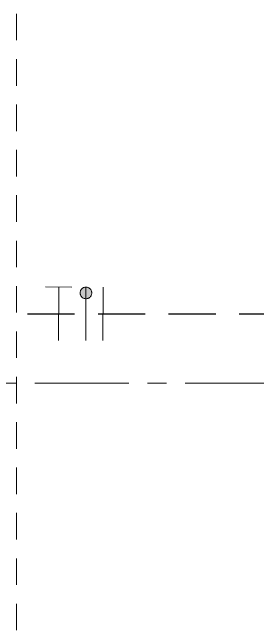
# Model space of a CAD drawing. Header units: inches. Extents: x -19 to 5698, y -728 to 92.
# Drawn here: x 137.047 to 138.352, y 33.118 to 36.377 of the extents above; entities that cross this region are included whole.
import ezdxf

# ---------------------------------------------------------------- set-up
doc = ezdxf.new("R2010")
doc.units = ezdxf.units.IN
doc.header["$MEASUREMENT"] = 0
doc.set_wipeout_variables(frame=1)
for name, pattern in [('HIDDEN', [0.375, 0.25, -0.125]), ('Hidden Line', [0.195611, 0.141111, -0.0545]), ('Punto & Raya', [0.65, 0.5, -0.075, 0, -0.075]), ('RAYITAS', [0.375, 0.25, -0.125]), ('Wipeout_Contour', [1, 0, -1])]:
    doc.linetypes.add(name, pattern=pattern)
for name, color, linetype, lineweight in [('00 conduct tomacorr', 120, 'HIDDEN', 30), ('T-TECHO-E', 150, 'Continuous', 20), ('TOMACORRIENTE', 22, 'RAYITAS', 9)]:
    doc.layers.add(name, color=color, linetype=linetype, lineweight=lineweight)
for name, color, linetype in [('08 _ STR _ EXT _ 09 Vigas', 251, 'Continuous'), ('Dibujo 2D - General', 7, 'Continuous'), ('Marcador - Secciones', 7, 'Continuous')]:
    doc.layers.add(name, color=color, linetype=linetype)

# ---------------------------------------------------------------- blocks, each defined once
blk = doc.blocks.new('a')
at = {"layer": 'TOMACORRIENTE', "ltscale": 0.05}
h = blk.add_hatch(color=4, dxfattribs=at)
edge = h.paths.add_edge_path()
edge.add_arc((0, 0.0752), 0.0211, 0, 360)
at = {"layer": 'TOMACORRIENTE', "color": 4}
for p, q in [((-0.1455, 0.0963), (-0.0515, 0.0963)), ((-0.0985, 0.0963), (-0.0985, -0.0966)), ((0, 0.0963), (0, -0.0963)), ((0.0623, -0.0963), (0.0623, 0.0963))]:
    blk.add_line(p, q, dxfattribs=at)
blk.add_circle((0, 0.0752), 0.0211, dxfattribs=at)
blk = doc.blocks.new('CABLE 3FACE')
at = {"layer": 'T-TECHO-E', "rotation": 59.94170052614085}
blk.add_blockref('a', (0, 0), dxfattribs=at)

msp = doc.modelspace()

# ---------------------------------------------------------------- linework, layer by layer
at = {"layer": '00 conduct tomacorr'}
msp.add_line((127.0037, 34.775, 0), (138.6907, 34.775), dxfattribs=at)
at = {"layer": 'Marcador - Secciones', "color": 251, "linetype": 'Punto & Raya', "lineweight": 13, "true_color": 0x636466}
msp.add_line((97.1666, 34.4067), (148.4403, 34.4067), dxfattribs=at)

# ---------------------------------------------------------------- block references
at = {"layer": '00 conduct tomacorr', "xscale": 1.47256122672843, "yscale": 1.47256122672843, "zscale": 1.47256122672843, "rotation": 299.7894777823319}
msp.add_blockref('CABLE 3FACE', (137.4383, 34.775, 0), dxfattribs=at)

# ---------------------------------------------------------------- wipeouts: each hides what was drawn before it
at = {"color": 254, "linetype": 'Wipeout_Contour', "lineweight": 0, "ltscale": 5123.845039}
msp.add_wipeout([(144.87, 35.2005), (144.87, 40.95), (136.0575, 40.95), (136.0575, 39.9), (144.07, 39.9), (144.07, 35.2005)], dxfattribs=at).dxf.layer = 'Dibujo 2D - General'

# ---------------------------------------------------------------- next in the draw order: linework, layer by layer
at = {"layer": '08 _ STR _ EXT _ 09 Vigas', "color": 251, "linetype": 'Hidden Line', "lineweight": 13, "true_color": 0x636466}
msp.add_line((137.07, 30.2), (137.07, 39.4), dxfattribs=at)

doc.saveas('drawing.dxf')
